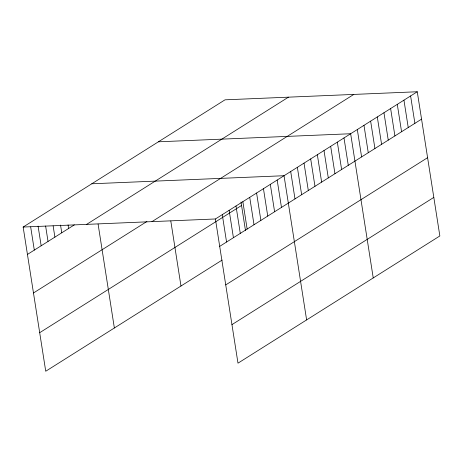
<?xml version="1.0" encoding="UTF-8"?>
<svg xmlns="http://www.w3.org/2000/svg" width="463" height="463" viewBox="0 0 463 463"><rect width="100%" height="100%" fill="white"/><g stroke="black" fill="none" stroke-linecap="round" stroke-linejoin="round"><path stroke-width="0.69" d="M222.159 260.056L45.733 371.245L23.15 227.044L225.012 99.829L417.267 91.755L439.85 235.956L237.988 363.171L215.411 218.97L417.267 91.755M27.439 254.43L74.34 224.873M86.593 224.381L288.455 97.161M33.475 292.981L146.921 221.482M151.962 221.638L353.825 94.417M39.696 332.694L241.553 205.479M219.699 246.357L421.556 119.141M225.736 284.907L427.592 157.692M231.951 324.627L433.814 197.406M158.398 141.805L350.653 133.738L373.236 277.939M91.784 183.788L284.039 175.72L306.622 319.921M23.15 227.044L215.411 218.97M410.606 95.951L414.894 123.337M403.944 100.153L408.233 127.539M397.283 104.349L401.571 131.735M390.622 108.545L394.91 135.937M383.96 112.746L388.249 140.133M377.299 116.942L381.587 144.329M370.637 121.144L374.926 148.53M363.976 125.34L368.264 152.726M357.314 129.536L361.603 156.928M343.992 137.933L348.28 165.32M337.33 142.129L341.619 169.522M330.669 146.331L334.957 173.718M324.007 150.527L328.296 177.914M317.346 154.729L321.635 182.115M310.685 158.925L314.973 186.311M304.023 163.121L308.312 190.513M297.362 167.322L301.65 194.709M290.7 171.518L294.989 198.905M277.175 180.043L281.469 207.43M270.317 184.367L274.605 211.759M263.453 188.696L267.741 216.082M256.589 193.019L260.877 220.405M249.725 197.342L254.013 224.734M242.861 201.671L247.149 229.058M241.009 201.995L245.465 230.464M235.997 205.994L240.285 233.381M229.133 210.324L233.421 237.71M222.275 214.647L226.563 242.033M170.795 220.984L180.975 286.012M98.081 224.028L114.361 327.989M68.067 224.966L68.617 228.479M60.543 225.082L61.753 232.802M53.135 225.892L54.894 237.131M45.611 226.008L48.03 241.454M38.088 226.118L41.166 245.784M30.674 226.934L34.303 250.107"/></g></svg>
